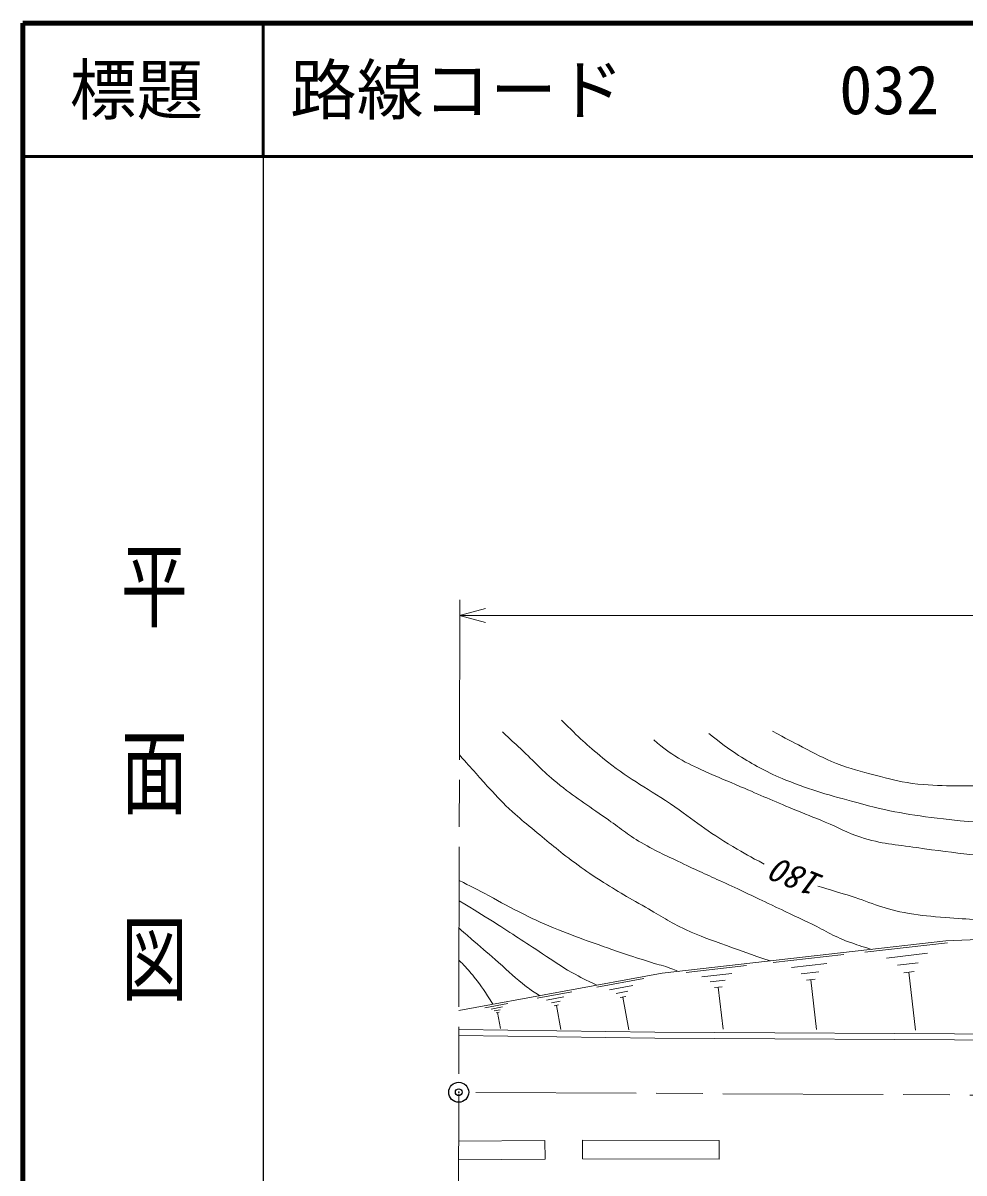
# Model space of a CAD drawing. Units: millimetres at full size, sheet at 1:1000; details may follow other scales. Extents: x 40000 to 680000, y 20000 to 380000.
# Drawn here: x 40000 to 110493, y 293874 to 380000 of the extents above; entities that cross this region are included whole.
import ezdxf
from ezdxf.enums import TextEntityAlignment as Align

# ---------------------------------------------------------------- set-up
doc = ezdxf.new("R2010")
doc.units = ezdxf.units.MM
doc.header["$LTSCALE"] = 1000
doc.header["$PDMODE"] = 32
doc.header["$PDSIZE"] = 500
doc.linetypes.add('CHAIN', pattern=[18.5, 12, -1.5, 3.5, -1.5])
for name, color, linetype, lineweight in [('M-BMK', 2, 'CHAIN', 13), ('M-BMK-SRVR', 3, 'Continuous', 25), ('M-TTL', 2, 'Continuous', 140), ('M-TTL-BAND', 7, 'Continuous', 25), ('M-TTL-LINE', 7, 'Continuous', 50), ('M-TTL-TXT', 7, 'Continuous', 13)]:
    doc.layers.add(name, color=color, linetype=linetype, lineweight=lineweight)
doc.styles.add('@ＭＳ ゴシック', font='')
doc.styles.add('ＭＳ ゴシック', font='')
doc.styles.get('@ＭＳ ゴシック').set_extended_font_data('@MS Gothic')
doc.styles.get('ＭＳ ゴシック').set_extended_font_data('MS Gothic')

msp = doc.modelspace()

# ---------------------------------------------------------------- linework, layer by layer
at = {"layer": 'M-BMK'}
for p, q in [((72723, 336809), (72546, 259752)), ((252423, 298950), (72639, 299920))]:
    msp.add_line(p, q, dxfattribs=at)
at = {"layer": 'M-BMK-SRVR'}
msp.add_circle((72639, 299920), 750, dxfattribs=at)
msp.add_point((72639, 299920), dxfattribs=at)
msp.add_point((72639, 299920), dxfattribs=at)
at = {"layer": 'M-TTL'}
for p, q in [((40000, 380000), (40000, 20000)), ((680000, 380000), (40000, 380000))]:
    msp.add_line(p, q, dxfattribs=at)
at = {"layer": 'M-TTL-BAND'}
msp.add_line((58000, 370000), (58000, 20000), dxfattribs=at)
at = {"layer": 'M-TTL-LINE'}
for p, q in [((58000, 380000), (58000, 370000)), ((40000, 370000), (680000, 370000))]:
    msp.add_line(p, q, dxfattribs=at)
at = {"layer": 'M-TTL-TXT'}
for p, q in [((74637, 336139), (72705, 335622)), ((72705, 335622), (237892, 335622)), ((72705, 335622), (74637, 335104)), ((103063, 310415), (109247, 311120)), ((96185, 309631), (101497, 310237)), ((104679, 309973), (107771, 310325)), ((89677, 308890), (94190, 309404)), ((97573, 309252), (100229, 309554)), ((105523, 309443), (107069, 309619)), ((82993, 307786), (86507, 308431)), ((90856, 308567), (93113, 308824)), ((98298, 308796), (99626, 308947)), ((98690, 308303), (99354, 308378)), ((99022, 308340), (99446, 304622)), ((105980, 308868), (106753, 308956)), ((106366, 308912), (106860, 304583)), ((83936, 307596), (85693, 307918)), ((84440, 307325), (85318, 307486)), ((91472, 308180), (92600, 308309)), ((91805, 307761), (92370, 307825)), ((92088, 307793), (92448, 304634)), ((78523, 306966), (81105, 307440)), ((79216, 306826), (80507, 307063)), ((79586, 306627), (80232, 306745)), ((84724, 307014), (85163, 307095)), ((84944, 307054), (85395, 304595)), ((74600, 306246), (76316, 306561)), ((75061, 306153), (75918, 306310)), ((75306, 306021), (75735, 306099)), ((75445, 305869), (75660, 305908)), ((75552, 305889), (75773, 304688)), ((79795, 306398), (80118, 306457)), ((79956, 306428), (80288, 304620)), ((92157, 294905), (92161, 296305))]:
    msp.add_line(p, q, dxfattribs=at)
for points in [[(127694, 304217), (131094, 305193), (139986, 307610), (157833, 310420), (157487, 310685), (139166, 312656), (123651, 311866), (109137, 311259), (87890, 308837), (72653, 306041)], [(244059, 312328), (237317, 303312), (177193, 303624), (157103, 303644), (114274, 303824), (87322, 303972), (72648, 304166)], [(243493, 312154), (237217, 303762), (177194, 304074), (157104, 304094), (114276, 304274), (87326, 304422), (72654, 304616)], [(72630, 296266), (79098, 296298), (79105, 294898), (72627, 294866)], [(92157, 294905), (81920, 294933), (81924, 296333), (92161, 296305)]]:
    msp.add_lwpolyline(points, dxfattribs=at)
for points, knots in [([(95526, 317015), (94395, 317596), (94081, 317785), (93175, 318315), (91266, 319435), (90328, 320270), (88499, 321516), (86529, 322859), (85285, 323425), (83447, 324943), (82178, 325990), (81727, 326399), (80346, 327794)], [0, 0, 0, 0, 1, 1, 1, 2, 2, 2, 3, 3, 3, 4, 4, 4, 4]), ([(103565, 310624), (102752, 310854), (102511, 310941), (101850, 311187), (100631, 311641), (100025, 312075), (98850, 312634), (97765, 313151), (97156, 313436), (96069, 313949), (94723, 314584), (93971, 314944), (92621, 315573), (91408, 316139), (90715, 316429), (89509, 317010), (88251, 317616), (87523, 317916), (86317, 318620), (85236, 319251), (84706, 319723), (83683, 320445), (82230, 321470), (81362, 321976), (79993, 323111), (78882, 324033), (78344, 324645), (77290, 325631), (76756, 326132), (76588, 326289), (75923, 326914)], [0, 0, 0, 0, 1, 1, 1, 2, 2, 2, 3, 3, 3, 4, 4, 4, 5, 5, 5, 6, 6, 6, 7, 7, 7, 8, 8, 8, 9, 9, 9, 10, 10, 10, 10]), ([(155614, 319094), (155360, 318932), (155260, 318885), (155017, 318784), (154601, 318613), (154331, 318629), (153886, 318559), (153002, 318422), (152506, 318340), (151614, 318275), (150691, 318208), (150173, 318175), (149248, 318173), (147947, 318171), (147216, 318201), (145919, 318312), (144741, 318412), (144096, 318590), (142926, 318761), (141356, 318989), (140477, 319125), (138903, 319327), (136987, 319574), (135918, 319783), (133990, 319890), (132152, 319991), (131118, 319907), (129279, 319848), (128004, 319806), (127293, 319702), (126018, 319690), (122910, 319660), (121172, 319834), (118067, 319962), (114504, 320110), (112489, 319973), (108947, 320391), (106385, 320693), (104946, 320935), (102457, 321615), (100358, 322187), (99172, 322500), (97150, 323304), (96385, 323608), (95968, 323810), (95240, 324196), (94587, 324543), (94230, 324755), (93606, 325152), (92693, 325733), (92400, 325984), (91373, 326794)], [0, 0, 0, 0, 1, 1, 1, 2, 2, 2, 3, 3, 3, 4, 4, 4, 5, 5, 5, 6, 6, 6, 7, 7, 7, 8, 8, 8, 9, 9, 9, 10, 10, 10, 11, 11, 11, 12, 12, 12, 13, 13, 13, 14, 14, 14, 15, 15, 15, 16, 16, 16, 17, 17, 17, 17]), ([(151848, 320688), (149734, 320586), (149147, 320539), (147415, 320569), (146285, 320589), (145651, 320594), (144525, 320687), (143228, 320794), (142500, 320875), (141223, 321125), (139796, 321405), (139037, 321739), (137613, 322034), (136057, 322356), (135182, 322653), (133593, 322660), (131795, 322668), (130800, 322389), (129016, 322162), (128107, 322046), (127609, 321867), (126693, 321830), (125660, 321789), (125081, 321892), (124051, 321985), (121859, 322183), (120649, 322464), (118457, 322646), (116116, 322840), (114795, 322766), (112448, 322847), (110170, 322926), (108878, 322768), (106618, 323053), (105518, 323192), (104921, 323395), (103846, 323667), (102697, 323959), (102046, 324117), (100942, 324548), (99916, 324950), (99383, 325274), (98401, 325774), (97517, 326225), (97231, 326380), (96159, 326970)], [0, 0, 0, 0, 1, 1, 1, 2, 2, 2, 3, 3, 3, 4, 4, 4, 5, 5, 5, 6, 6, 6, 7, 7, 7, 8, 8, 8, 9, 9, 9, 10, 10, 10, 11, 11, 11, 12, 12, 12, 13, 13, 13, 14, 14, 14, 15, 15, 15, 15]), ([(159516, 317443), (158241, 317065), (157858, 316972), (156779, 316740), (155129, 316385), (154181, 316282), (152498, 316149), (150845, 316018), (149911, 316030), (148253, 316078), (147006, 316113), (146312, 316220), (145068, 316317), (143744, 316419), (143003, 316477), (141680, 316588), (139724, 316751), (138632, 316894), (136674, 317029), (135520, 317109), (134872, 317136), (133716, 317199), (131918, 317296), (130912, 317391), (129112, 317433), (126076, 317503), (124374, 317368), (121337, 317368), (118834, 317368), (117430, 317335), (114930, 317451), (111807, 317596), (110059, 317798), (106965, 318243), (105310, 318480), (104346, 318503), (102757, 319020), (101685, 319368), (101142, 319715), (100102, 320148), (99166, 320538), (98634, 320740), (97698, 321129), (96154, 321770), (95297, 322148), (93761, 322807), (92707, 323258), (92104, 323485), (91065, 323969), (90292, 324330), (89838, 324498), (89109, 324940), (88339, 325406), (88076, 325630), (87258, 326309)], [0, 0, 0, 0, 1, 1, 1, 2, 2, 2, 3, 3, 3, 4, 4, 4, 5, 5, 5, 6, 6, 6, 7, 7, 7, 8, 8, 8, 9, 9, 9, 10, 10, 10, 11, 11, 11, 12, 12, 12, 13, 13, 13, 14, 14, 14, 15, 15, 15, 16, 16, 16, 17, 17, 17, 18, 18, 18, 18]), ([(95963, 309757), (94386, 310294), (93969, 310434), (92705, 310905), (91499, 311355), (90800, 311554), (89638, 312106), (88429, 312680), (87805, 313104), (86644, 313770), (85200, 314599), (84390, 315062), (82987, 315959), (82227, 316445), (81825, 316754), (81098, 317289), (79894, 318177), (79271, 318741), (78115, 319691), (77539, 320165), (77213, 320428), (76660, 320929), (75941, 321581), (75589, 322000), (74923, 322704), (74528, 323122), (74322, 323369), (73938, 323796), (73452, 324336), (73300, 324506), (72697, 325182)], [0, 0, 0, 0, 1, 1, 1, 2, 2, 2, 3, 3, 3, 4, 4, 4, 5, 5, 5, 6, 6, 6, 7, 7, 7, 8, 8, 8, 9, 9, 9, 10, 10, 10, 10]), ([(164248, 316894), (163304, 316578), (163036, 316498), (162249, 316277), (161058, 315943), (160376, 315802), (159160, 315571), (157604, 315276), (156724, 315159), (155156, 314940), (153733, 314740), (152930, 314670), (151500, 314521), (149459, 314309), (148314, 314204), (146268, 314053), (144955, 313956), (144216, 313957), (142902, 313878), (141344, 313783), (140474, 313691), (138915, 313604), (136744, 313483), (135525, 313479), (133354, 313359), (131222, 313241), (130027, 313166), (127897, 313003), (126086, 312865), (125079, 312696), (123266, 312589), (121872, 312506), (121087, 312502), (119690, 312508), (117330, 312518), (116009, 312637), (113651, 312753), (111734, 312848), (110657, 312867), (108744, 313036), (107668, 313132), (107061, 313181), (105999, 313378), (104286, 313696), (103405, 314191), (101739, 314699), (100885, 314959), (100616, 315041), (99551, 315361)], [0, 0, 0, 0, 1, 1, 1, 2, 2, 2, 3, 3, 3, 4, 4, 4, 5, 5, 5, 6, 6, 6, 7, 7, 7, 8, 8, 8, 9, 9, 9, 10, 10, 10, 11, 11, 11, 12, 12, 12, 13, 13, 13, 14, 14, 14, 15, 15, 15, 16, 16, 16, 16]), ([(89090, 308974), (88832, 309087), (88756, 309115), (88539, 309197), (87985, 309409), (87651, 309456), (87086, 309636), (86202, 309918), (85704, 310070), (84826, 310373), (82830, 311061), (81707, 311443), (79748, 312232), (78719, 312646), (78166, 312934), (77170, 313421), (76125, 313931), (75581, 314296), (74548, 314830), (73820, 315206), (73585, 315326), (72675, 315777)], [0, 0, 0, 0, 1, 1, 1, 2, 2, 2, 3, 3, 3, 4, 4, 4, 5, 5, 5, 6, 6, 6, 7, 7, 7, 7]), ([(82993, 307939), (82091, 308361), (81833, 308490), (81115, 308893), (80226, 309391), (79775, 309747), (78918, 310298), (77496, 311213), (76718, 311754), (75285, 312652), (74270, 313288), (73942, 313491), (72672, 314259)], [0, 0, 0, 0, 1, 1, 1, 2, 2, 2, 3, 3, 3, 4, 4, 4, 4]), ([(78707, 307152), (78233, 307452), (78100, 307552), (77723, 307826), (76846, 308462), (76447, 308934), (75627, 309643), (74908, 310266), (74503, 310611), (73784, 311234), (73347, 311613), (73210, 311732), (72667, 312206)], [0, 0, 0, 0, 1, 1, 1, 2, 2, 2, 3, 3, 3, 4, 4, 4, 4]), ([(75199, 306508), (74583, 307484), (74416, 307790), (73810, 308533), (73465, 308955), (73269, 309191), (72888, 309580), (72800, 309670), (72772, 309701), (72661, 309808)], [0, 0, 0, 0, 1, 1, 1, 2, 2, 2, 3, 3, 3, 3])]:
    msp.add_open_spline(points, degree=3, knots=knots, dxfattribs=at)

# ---------------------------------------------------------------- texts
at = {"layer": 'M-TTL-BAND', "style": '@ＭＳ ゴシック', "width": 1.4}
msp.add_text('平  面  図', height=3666, rotation=270, dxfattribs=at).set_placement((49777, 306475), align=Align.MIDDLE_RIGHT)
at = {"layer": 'M-TTL-TXT', "style": 'ＭＳ ゴシック'}
msp.add_text('標題', height=3666, dxfattribs=at).set_placement((48500, 375000), align=Align.MIDDLE_CENTER)
for s, p in [('路線コード', (60000, 375000)), ('032', (101142, 375000))]:
    msp.add_text(s, height=3666, dxfattribs=at).set_placement(p, align=Align.MIDDLE_LEFT)
at = {"layer": 'M-TTL-TXT', "style": 'ＭＳ ゴシック', "oblique": 15}
msp.add_text('180', height=1833, rotation=158.178, dxfattribs=at).set_placement((98045, 315923), align=Align.MIDDLE_CENTER)

doc.saveas('drawing.dxf')
